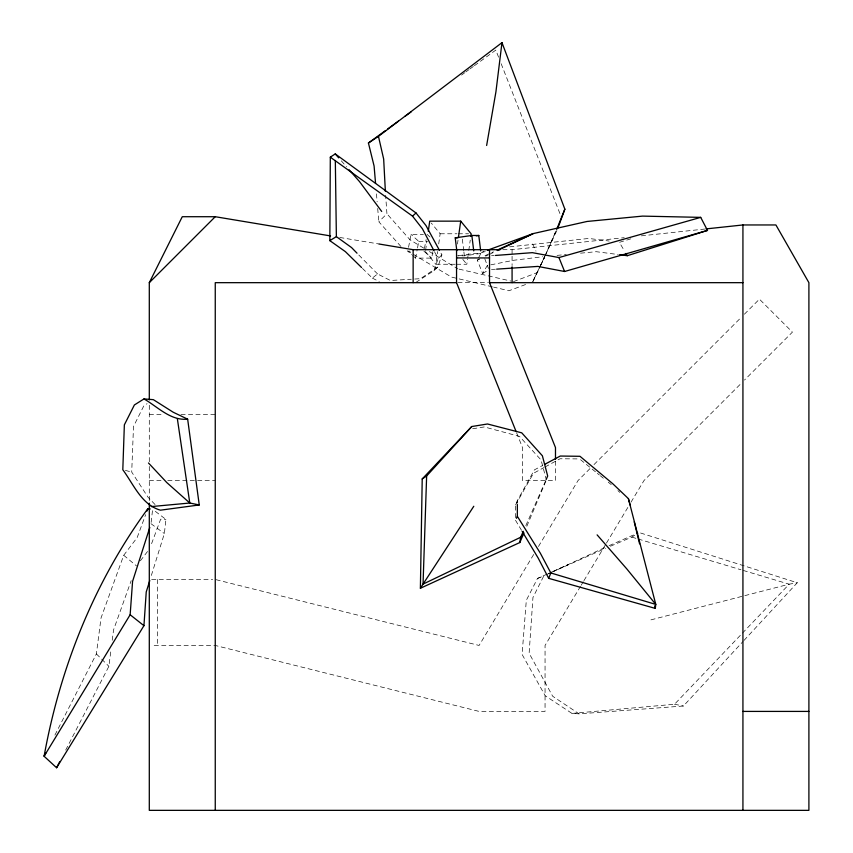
<?xml version="1.0" encoding="UTF-8"?>
<svg xmlns="http://www.w3.org/2000/svg" width="853" height="853" viewBox="0 0 853 853"><rect width="100%" height="100%" fill="white"/><g stroke="black" fill="none" stroke-linecap="round" stroke-linejoin="round"><path stroke-width="0.64" stroke-dasharray="4.26 3.2" d="M517.355 503.206L517.355 500.583L534.394 469.875L542.263 465.663M515.532 517.696L515.607 504.784L517.355 500.583M155.075 504.571L147.932 497.086L131.714 472.072L133.505 426.457L143.88 405.719L147.047 403.704M151.354 575.455L164.362 533.573L165.919 519.434L153.647 510.051M151.141 522.377L152.623 509.262M65.713 750.054L108.885 666.321L111.061 649.368M112.233 640.251L113.577 629.823L131.191 580.648M54.923 735.083L96.378 653.91L101.038 617.935L123.717 555.303L137.141 537.614L145.639 514.69M425.594 250.356L426.852 241.474M455.203 264.249L435.83 264.249L437.632 251.55M438.709 243.937L440.148 233.775L431.33 223.102M457.475 244.011L458.018 240.194M456.494 264.249L466.826 264.249L467.54 259.163M467.721 257.894L470.238 240.119M408.555 247.295L411.018 234.404L423.397 234.404M432.876 251.667L431.65 258.107L415.56 258.107L417.277 249.087M417.533 247.796L418.759 241.346L411.018 234.404M424.399 248.586L426.127 239.565M415.901 282.407L434.028 270.614L437.834 267.064L441.897 254.855L440.052 251.432M434.028 270.614L438.122 258.576L441.897 254.855M151.589 543.66L160.673 519.146L165.919 519.434M545.877 481.135L526.088 528.039M556.881 230.481L545.248 255.559M545.621 480.783L525.416 526.557M545.078 255.665L556.145 230.609L546.24 253.32M538.893 268.759L532.709 281.853L540.205 266.552M540.749 265.347L545.696 254.525M539.459 267.575L544.523 256.86M532.709 281.853L540.12 266.317M540.695 265.123L544.683 256.753M546.997 574.165L537.507 578.451L526.312 600.309L522.089 654.432L545.216 695.771L572 713.428L579.112 713.865L683.434 706.007L743.059 641.445M478.48 257.937L481.359 252.456L483.832 251.55M515.607 504.784L533.445 473.319L543.862 467.625M479.482 258.843L477.317 260.133L482.649 273.536L487.276 265.539L513.623 260.272L542.711 256.732M533.679 554.471L479.098 645.454L215.255 579.486M538.456 546.506L578.035 480.548L590.255 468.329M580.541 586.31L545.056 645.454L545.056 711.413L479.098 711.413L215.255 645.454L151.653 645.454M581.224 585.179L583.271 581.767M583.953 580.626L605.779 544.235M606.462 543.094L628.298 506.703M631.028 502.161L643.994 480.548L740.745 383.807M140.382 560.794L148.209 550.601M743.965 640.464L797.267 582.748L639.089 532.528M572 713.428L674.52 704.258L741.481 634.142M742.398 633.182L789.185 584.188L797.267 582.748M594.008 464.576L740.628 317.956M744.392 314.203L759.426 299.158L792.405 332.137L744.498 380.043M400.953 246.517L378.817 221.759L386.931 213.783L385.641 195.326M362.45 268.396L372.345 278.099L377.559 273.952L390.375 280.498L411.317 279.24M461.548 75.075L464.757 72.729M465.834 71.951L469.043 69.605M470.11 68.826L473.319 66.481M474.396 65.702L495.806 50.082L498.717 57.524M437.834 267.064L420.476 278.686L412.628 279.166M610.428 546.24L631.806 537.102L638.055 533.178M482.649 273.536L488.929 269.655M545.024 466.986L560.058 458.765L579.56 458.914M477.317 260.133L479.695 259.003M485.645 256.177L488.023 255.047M489.217 254.482L495.166 251.656M553.33 571.457L605.523 547.221M546.176 574.783L549.673 573.163M550.835 572.619L605.673 548.276M485.026 255.708L493.46 251.838M548.18 573.632L551.742 572.022M552.925 571.489L568.333 564.526M609.117 545.643L637.895 533.05M537.507 578.451L543.841 575.86L532.954 597.473L529.127 653.27L552.701 696.272L579.112 713.865M513.453 281.65L537.454 272.565M525.576 284.529L508.921 290.756L493.62 287.109M630.793 238.84L619.353 242.348L624.641 251.251M650.946 619.864L789.185 584.188L742.227 570.135M481.359 252.456L485.218 251.656M472.637 428.739L484.291 426.937L519.466 436.384L541.047 459.948L546.048 478.682M458.701 255.644L474.033 253.458L480.975 253.458L464.363 255.825L457.421 255.825M509.636 246.858L588.783 238.456L609.159 241.047M502.79 249.694L512.077 249.694L624.204 237.678M641.36 235.844L704.674 229.052M557.073 255.378L566.211 254.525M580.573 253.17L596.247 251.699L618.233 254.535M491.552 255.719L494.132 255.537M491.499 269.484L495.358 269.228M440.148 233.775L456.931 233.775M458.221 233.775L468.553 233.775M418.759 241.346L427.428 241.346M410.293 251.166L407.819 251.166L411.69 254.642M457.858 282.674L488.428 282.674M149.296 414.59L162.486 414.59M180.953 414.59L215.255 414.59M149.296 480.548L162.486 480.548M167.764 480.548L215.255 480.548M151.653 579.486L212.632 579.486M339.75 237.465L379.063 244.011M674.52 704.258L683.434 706.007M459.127 269.153L510.862 281.063M492.341 286.811L451.525 277.086L407.478 250.867M125.359 470.408L131.714 472.072M631.806 537.102L636.882 538.616M638.151 539L740.958 569.761M372.345 278.099L379.233 281.597M423.728 248.138L410.08 239.853L386.931 213.783M429.411 251.592L457.837 268.855M150.992 523.689L164.362 533.573M580.552 459.714L596.386 472.562M597.377 473.372L599.36 474.972M600.352 475.782L603.316 478.192M608.274 482.201L611.238 484.611M123.717 555.303L136.48 565.891M427.108 234.404L430.019 237.017M423.909 251.166L431.65 258.107M412.649 255.505L415.56 258.107M617.924 490.624L619.811 492.384M96.378 653.91L108.885 666.321M377.559 273.952L357.929 254.13M341.317 160.844L346.531 166.793M462.816 259.387L466.826 264.249M425.412 251.624L435.83 264.249M515.511 520.287L521.514 530.299M434.497 251.699L438.122 258.576M532.603 243.979L535.983 251.134M516.598 432.802L522.505 447.569L522.505 480.548L555.484 480.548L555.484 460.759M501.148 63.708L561.402 217.323M484.749 258.694L488.46 268.439M462.337 239.117L463.744 250.686M463.893 251.966L464.363 255.825M376.461 193.898L377.133 201.852M377.698 208.484L378.817 221.759M512.077 249.694L512.077 254.972M512.077 256.284L512.077 265.518M157.538 579.486L157.538 645.454M149.296 405.26L149.296 462.081M149.296 466.452L149.296 502.364M544.598 256.774L543.542 259.152L544.63 256.785"/><path stroke-width="1.28" d="M516.428 518.304L517.334 516.321L517.355 504.518M361.555 267.511L345.369 251.624L329.834 240.642L330.314 157.176L335.24 153.903L416.029 212.983L425.946 225.491L439.434 250.292M523.998 532.88L519.808 542.54L420.39 588.261L422.214 478.949L471.752 426.532L487.511 423.984L521.737 432.834L542.38 455.779L547.679 476.017L546.133 479.589M471.752 426.532L426.639 475.985L423.045 584.124L420.39 588.261M150.245 508.964L147.878 508.665C94.395 581.767 60.158 667.345 44.1 756.259L56.597 767.753L143.944 625.686L146.236 591.961L149.787 580.541M45.913 752.73L44.1 756.259L130.146 614.757L132.578 581.383L149.787 527.495M375.555 183.278L374.094 166.036L368.421 143.005L378.455 136.352L501.98 42.65L495.924 91.836L486.636 145.479M522.185 531.408L538.2 558.107L548.692 578.345L655.296 608.392L655.786 604.414L628.405 498.632L612.721 483.683L579.987 456.302L560.261 456.046L544.513 464.459M428.291 231.312L429.731 221.151L460.716 221.151L471.133 233.775L470.781 236.313M458.381 237.656L460.716 221.151M519.808 542.54L520.671 537.262L523.305 531.312M501.98 42.65L564.857 209.156L557.883 228.103M146.983 511.075L147.878 508.665M548.692 578.345L550.825 572.96L540.28 553.096L517.334 516.321M564.857 209.156L556.689 229.425M149.296 399.929L149.296 282.674L182.275 216.715L215.255 216.715L330.58 235.929M56.597 767.753L59.635 761.857M473.788 506.266L423.045 584.124L520.671 537.262M149.296 282.674L215.255 216.715M330.314 157.176L412.511 216.108L416.029 212.983M368.421 143.005L385.556 130.509M387.688 128.952L398.394 121.147M404.823 116.456L411.242 111.775M422.214 478.949L426.639 475.985M143.986 398.927L134.379 404.972L124.357 424.837L122.811 469.747C133.612 484.333 141.545 504.795 160.439 510.179L199.25 504.955L187.649 419.154L173.287 412.276L153.359 399.662L143.986 398.927C157.784 406.838 170.504 420.913 187.649 419.154M329.834 240.642L336.37 236.633L335.325 160.471M497.544 250.526L533.232 233.583L587.056 221.46L642.544 216.108L700.708 217.376L707.489 230.417L627.286 255.697L619.523 254.695M497.075 250.174L533.232 233.583L487.532 250.206M496.649 269.143L537.827 266.413L564.59 271.489L707.489 230.417M495.422 255.452L532.379 252.659L558.939 257.563L700.708 217.376M456.803 250.686L455.235 237.838L471.848 235.471L478.789 235.471L480.665 250.889M476.241 235.833L478.789 235.471M705.996 228.913L742.931 224.957L775.91 224.957L808.9 282.674L808.9 810.35L149.296 810.35L149.296 503.153M151.162 506.597L189.792 503.025L199.25 504.955M455.235 237.838L457.549 237.838M379.063 244.011L413.14 249.694L500.135 249.694M456.547 257.937L489.526 257.937M516.108 431.575L456.547 282.674L215.255 282.674L215.255 810.35M489.526 249.694L489.526 282.674L742.931 282.674M742.931 711.413L808.9 711.413M550.825 572.96L655.786 604.414L626.774 568.876L597.111 534.874M336.37 236.633L351.564 247.573L357.023 253.192M130.146 614.757L143.944 625.686M148.475 462.987L166.879 482.649L189.792 503.025L177.381 418.898M335.24 153.903L338.716 157.869M349.133 169.768L359.561 181.657L381.696 211.459M412.511 216.108L422.416 228.764L433.889 250.547M625.963 253.469L627.286 255.697M558.939 257.563L564.59 271.489M489.526 282.674L555.484 447.569L555.484 459.447M628.405 498.632L630.154 505.072M634.237 521.865L639.579 543.819M654.667 605.811L655.296 608.392M378.455 136.352L383.669 159.063L385.375 191.371M471.848 235.471L473.724 250.889M742.931 224.957L742.931 810.35M512.077 266.84L512.077 282.674M456.547 249.694L456.547 282.674M413.14 249.694L413.14 282.674"/></g></svg>
